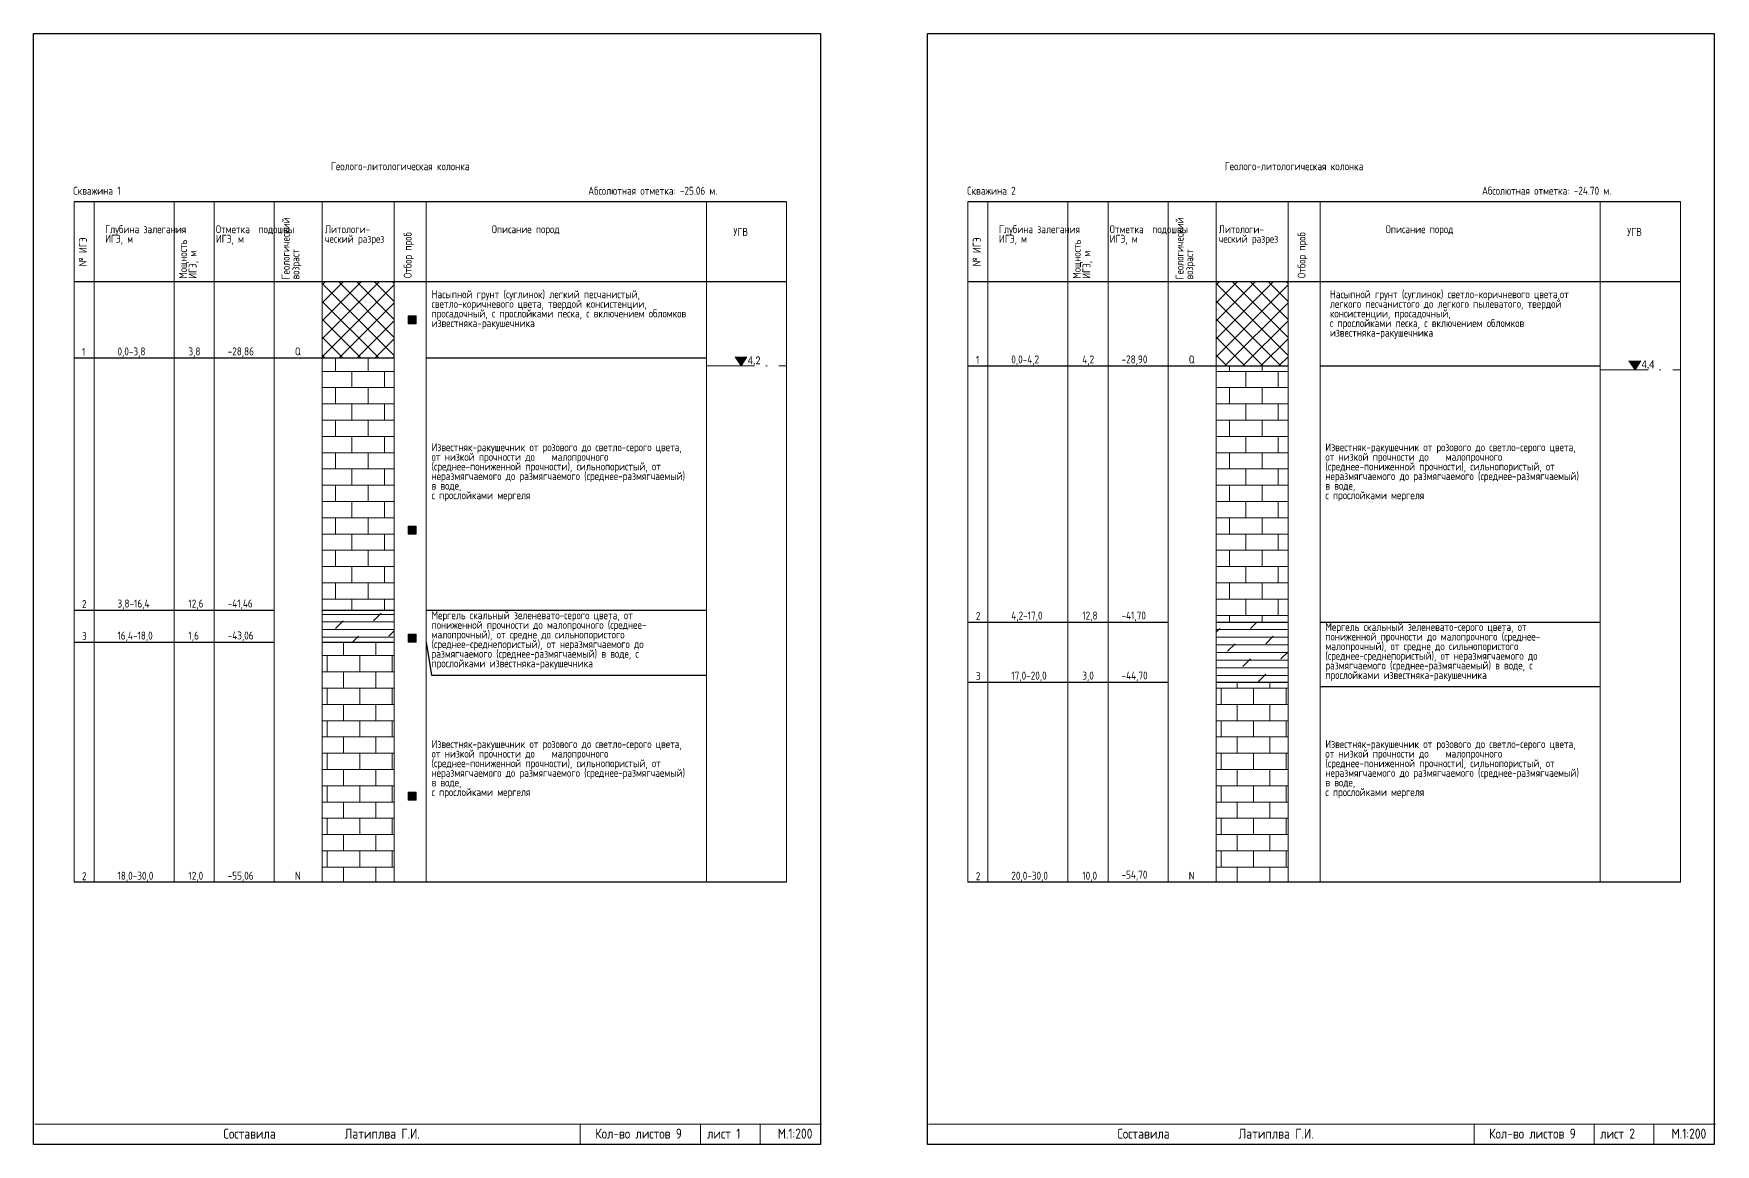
# Model space of a CAD drawing. Header units: millimetres. Extents: x 18930 to 20907, y 6758 to 7036.
# Drawn here: x 18929.9 to 19350.1, y 6758.2 to 7035.8 of the extents above; entities that cross this region are included whole.
import ezdxf

# ---------------------------------------------------------------- set-up
doc = ezdxf.new("R2010")
doc.units = ezdxf.units.MM
doc.linetypes.add('ACAD_ISO03W100', pattern=[30, 12, -18])
doc.linetypes.add('ACAD_ISO10W100', pattern=[18, 12, -3, 0, -3])
for name, color, linetype, lineweight in [('ВодаГ', 160, 'ACAD_ISO03W100', 25), ('Известняк', 86, 'Continuous', 15), ('Керн', 252, 'Continuous', 9), ('Мергель полускальный', 137, 'Continuous', 15), ('монолит', 1, 'Continuous', 9), ('Насып-навал грунта', 36, 'Continuous', 15)]:
    doc.layers.add(name, color=color, linetype=linetype, lineweight=lineweight)
doc.layers.add('ГеолГ', color=7, linetype='Continuous')
doc.layers.add('Рамка проb', color=7, linetype='Continuous')
doc.styles.add('STYLE1', font='simplex.shx', dxfattribs={"width": 0.8})
pattern_1 = [(0, (9588997.9213, 4828853.3376), (0, 1.905), []), (45, (9588997.9213, 4828853.3376), (-3.809997403, 3.809997403), [2.6940768363, -5.3881536726])]

msp = doc.modelspace()

# ---------------------------------------------------------------- hatches: boundary and pattern name
at = {"layer": 'ВодаГ', "lineweight": 13, "ltscale": 0.5}
for points in [[(19108.15, 6955.02), (19105.19, 6955.02), (19106.74, 6952.74)], [(19331.49, 6954.02), (19328.53, 6954.02), (19330.08, 6951.74)]]:
    msp.add_hatch(color=5, dxfattribs=at).paths.add_polyline_path(points)
at = {"layer": 'Известняк'}
h = msp.add_hatch(dxfattribs=at)
h.set_pattern_fill('AR-B816', color=256, scale=0.02, style=0)
h.set_pattern_definition([(0, (9588997.9213, 4828867.049), (0, 4.064), []), (90, (9588997.9213, 4828867.049), (-4.064, 4.064), [4.064, -4.064])])
h.paths.add_polyline_path([(19020.03, 6954.74), (19002.03, 6954.74), (19002.03, 6891.74), (19020.03, 6891.74)])
h = msp.add_hatch(dxfattribs=at)
h.set_pattern_fill('AR-B816', color=256, scale=0.02, style=0)
h.set_pattern_definition([(0, (9589221.2564, 4828867.049), (0, 4.064), []), (90, (9589221.2564, 4828867.049), (-4.064, 4.064), [4.064, -4.064])])
h.paths.add_polyline_path([(19243.36, 6952.74), (19225.36, 6952.74), (19225.36, 6888.74), (19243.36, 6888.74)])
h = msp.add_hatch(dxfattribs=at)
h.set_pattern_fill('AR-B816', color=256, scale=0.02, style=0)
h.paths.add_polyline_path([(19020.03, 6883.74), (19002.03, 6883.74), (19002.03, 6823.74), (19020.03, 6823.74)])
h = msp.add_hatch(dxfattribs=at)
h.set_pattern_fill('AR-B816', color=256, scale=0.02, style=0)
h.set_pattern_definition([(0, (223.335, 0), (0, 4.064), []), (90, (223.335, 0), (-4.064, 4.064), [4.064, -4.064])])
h.paths.add_polyline_path([(19243.36, 6873.74), (19225.36, 6873.74), (19225.36, 6823.74), (19243.36, 6823.74)])
at = {"layer": 'Керн', "lineweight": 13, "ltscale": 0.9}
for points in [[(19025.53, 6910.74), (19025.53, 6912.74), (19023.53, 6912.74), (19023.53, 6910.74)], [(19025.53, 6883.72), (19025.53, 6885.72), (19023.53, 6885.72), (19023.53, 6883.72)], [(19025.53, 6844.24), (19025.53, 6846.24), (19023.53, 6846.24), (19023.53, 6844.24)]]:
    msp.add_hatch(color=8, dxfattribs=at).paths.add_polyline_path(points)
at = {"layer": 'Мергель полускальный'}
h = msp.add_hatch(dxfattribs=at)
h.set_pattern_fill('DOLMIT', color=256, scale=0.3, style=0)
h.set_pattern_definition(pattern_1)
h.paths.add_polyline_path([(19020.03, 6891.74), (19002.03, 6891.74), (19002.03, 6883.74), (19020.03, 6883.74)])
h = msp.add_hatch(dxfattribs=at)
h.set_pattern_fill('DOLMIT', color=256, scale=0.3, style=0)
h.set_pattern_definition(pattern_1)
h.paths.add_polyline_path([(19243.36, 6888.74), (19225.36, 6888.74), (19225.36, 6873.74), (19243.36, 6873.74)])
at = {"layer": 'монолит', "lineweight": 13, "ltscale": 0.9}
msp.add_hatch(color=256, dxfattribs=at).paths.add_polyline_path([(19025.53, 6963.24), (19025.53, 6965.24), (19023.53, 6965.24), (19023.53, 6963.24)])
at = {"layer": 'Насып-навал грунта', "lineweight": 13}
h = msp.add_hatch(dxfattribs=at)
h.set_pattern_fill('NET', color=256, angle=45, style=0)
h.paths.add_polyline_path([(19020.03, 6973.74), (19002.03, 6973.74), (19002.03, 6954.74), (19020.03, 6954.74)])
h = msp.add_hatch(dxfattribs=at)
h.set_pattern_fill('NET', color=256, angle=45, style=0)
h.set_pattern_definition([(45, (223.335, 0), (-2.24506403, 2.24506403), []), (135, (223.335, 0), (-2.24506403, -2.24506403), [])])
h.paths.add_polyline_path([(19243.36, 6973.74), (19225.36, 6973.74), (19225.36, 6952.74), (19243.36, 6952.74)])

# ---------------------------------------------------------------- linework, layer by layer
for p, q in [((19118.03, 6993.74), (18940.03, 6993.74)), ((19341.36, 6993.74), (19163.36, 6993.74)), ((19118.03, 6973.74), (18940.03, 6973.74)), ((19341.36, 6973.74), (19163.36, 6973.74)), ((19118.03, 6823.74), (18940.03, 6823.74)), ((19341.36, 6823.74), (19163.36, 6823.74))]:
    msp.add_line(p, q)
at = {"color": 0, "lineweight": 20}
for p, q in [((18940.03, 6993.74), (18940.03, 6823.74)), ((18945.03, 6993.74), (18945.03, 6823.74)), ((18965.03, 6993.74), (18965.03, 6823.74)), ((18975.03, 6993.74), (18975.03, 6823.74)), ((18990.03, 6993.74), (18990.03, 6823.74)), ((19002.03, 6993.74), (19002.03, 6823.74)), ((19020.03, 6993.74), (19020.03, 6823.74)), ((19028.03, 6993.74), (19028.03, 6823.74)), ((19098.03, 6993.74), (19098.03, 6823.74)), ((19118.03, 6993.74), (19118.03, 6823.74)), ((19163.36, 6993.74), (19163.36, 6823.74)), ((19168.36, 6993.74), (19168.36, 6823.74)), ((19188.36, 6993.74), (19188.36, 6823.74)), ((19198.36, 6993.74), (19198.36, 6823.74)), ((19213.36, 6993.74), (19213.36, 6823.74)), ((19225.36, 6993.74), (19225.36, 6823.74)), ((19243.36, 6993.74), (19243.36, 6823.74)), ((19251.36, 6993.74), (19251.36, 6823.74)), ((19321.36, 6993.74), (19321.36, 6823.74)), ((19341.36, 6993.74), (19341.36, 6823.74))]:
    msp.add_line(p, q, dxfattribs=at)
at = {"color": 7, "lineweight": 13}
for p, q in [((18930.2, 6763.25), (19126.78, 6763.25)), ((19066.5, 6763.24), (19066.5, 6758.24)), ((19096.5, 6763.24), (19096.5, 6758.24)), ((19111.41, 6763.24), (19111.41, 6758.24)), ((19153.53, 6763.25), (19350.11, 6763.25)), ((19289.83, 6763.24), (19289.83, 6758.24)), ((19319.83, 6763.24), (19319.83, 6758.24)), ((19334.74, 6763.24), (19334.74, 6758.24))]:
    msp.add_line(p, q, dxfattribs=at)
for points in [[(18929.92, 7035.76), (19126.5, 7035.76), (19126.5, 6758.24), (18929.92, 6758.24)], [(19153.25, 7035.76), (19349.83, 7035.76), (19349.83, 6758.24), (19153.25, 6758.24)]]:
    msp.add_lwpolyline(points, close=True)
for points in [[(18940.03, 6954.74), (19002.03, 6954.74)], [(19002.03, 6954.74), (19020.03, 6954.74)], [(19028.03, 6954.74), (19098.03, 6954.74)], [(19163.36, 6952.74), (19225.36, 6952.74)], [(19225.36, 6952.74), (19243.36, 6952.74)], [(19251.36, 6952.74), (19321.36, 6952.74)], [(18940.03, 6891.74), (18990.03, 6891.74)], [(19002.03, 6891.74), (19020.03, 6891.74)], [(19028.03, 6891.74), (19098.03, 6891.74)], [(19163.36, 6888.74), (19213.36, 6888.74)], [(19225.36, 6888.74), (19243.36, 6888.74)], [(19251.36, 6888.74), (19321.36, 6888.74)], [(18940.03, 6883.74), (18990.03, 6883.74)], [(19002.03, 6883.74), (19020.03, 6883.74)], [(19028.03, 6883.74), (19029.29, 6875.44)], [(19029.29, 6875.44), (19098.03, 6875.44)], [(19163.36, 6873.74), (19213.36, 6873.74)], [(19225.36, 6873.74), (19243.36, 6873.74)], [(19251.36, 6872.61), (19321.36, 6872.61)]]:
    msp.add_lwpolyline(points)
at = {"layer": 'ВодаГ', "color": 5, "lineweight": 13, "ltscale": 0.5}
for p, q in [((19106.74, 6952.74), (19105.19, 6955.02)), ((19108.15, 6955.02), (19106.74, 6952.74)), ((19330.08, 6951.74), (19328.53, 6954.02)), ((19331.49, 6954.02), (19330.08, 6951.74))]:
    msp.add_line(p, q, dxfattribs=at)
at = {"layer": 'ВодаГ', "color": 5, "linetype": 'ACAD_ISO10W100', "lineweight": 18, "flags": 128}
for points in [[(19098.03, 6952.74), (19118.03, 6952.74)], [(19321.36, 6951.74), (19341.36, 6951.74)]]:
    msp.add_lwpolyline(points, dxfattribs=at)
at = {"layer": 'Рамка проb', "lineweight": 13, "ltscale": 2}
for p, q in [((19024.53, 6965.24), (19023.53, 6965.24)), ((19025.53, 6965.24), (19023.53, 6965.24)), ((19023.53, 6965.24), (19023.53, 6963.24)), ((19023.53, 6963.24), (19025.53, 6963.24)), ((19025.53, 6963.24), (19025.53, 6965.24)), ((19024.53, 6912.74), (19023.53, 6912.74)), ((19025.53, 6912.74), (19023.53, 6912.74)), ((19023.53, 6912.74), (19023.53, 6910.74)), ((19025.53, 6910.74), (19025.53, 6912.74)), ((19023.53, 6910.74), (19025.53, 6910.74)), ((19024.53, 6885.72), (19023.53, 6885.72)), ((19025.53, 6885.72), (19023.53, 6885.72)), ((19023.53, 6885.72), (19023.53, 6883.72)), ((19023.53, 6883.72), (19025.53, 6883.72)), ((19025.53, 6883.72), (19025.53, 6885.72)), ((19024.53, 6846.24), (19023.53, 6846.24)), ((19025.53, 6846.24), (19023.53, 6846.24)), ((19023.53, 6846.24), (19023.53, 6844.24)), ((19025.53, 6844.24), (19025.53, 6846.24)), ((19023.53, 6844.24), (19025.53, 6844.24))]:
    msp.add_line(p, q, dxfattribs=at)

# ---------------------------------------------------------------- texts
at = {"color": 0, "char_height": 2.5, "attachment_point": 5, "style": 'STYLE1'}
for s, insert, width in [('Составила        {\\C256;     Латиплва Г.И.\\Ftxt|c204;\\C2; }', (19001.86, 6760.92), 78.7443), ('Кол-во листов 9{\\Ftxt|c204; }', (19081.07, 6760.92), 29.2085), ('лист 1{\\Ftxt|c204; }', (19102.34, 6760.92), 21.0924), ('М.1:200', (19120.17, 6760.92), 21.0924), ('Составила             Латиплва Г.И.{\\Ftxt|c204; }', (19225.2, 6760.92), 78.7443), ('Кол-во листов 9{\\Ftxt|c204; }', (19304.41, 6760.92), 29.2085), ('лист 2{\\Ftxt|c204; }', (19325.68, 6760.92), 21.0924), ('М.1:200', (19343.5, 6760.92), 21.0924)]:
    msp.add_mtext(s, dxfattribs=dict(at, insert=insert, width=width))
at = {"layer": 'ВодаГ', "color": 5, "lineweight": 13, "ltscale": 0.5, "char_height": 2, "width": 3.044, "attachment_point": 1, "style": 'STYLE1'}
for s, insert in [('{\\fCalibri|b0|i0|c204|p34;4,2}', (19108.37, 6955.12)), ('{\\fCalibri|b0|i0|c204|p34;4,4}', (19331.7, 6954.12))]:
    msp.add_mtext(s, dxfattribs=dict(at, insert=insert))
at = {"layer": 'ГеолГ', "color": 2, "char_height": 2, "attachment_point": 1, "line_spacing_factor": 0.72, "style": 'STYLE1'}
for s, insert, width in [('{\\C256;Геолого-литологическая колонка }', (19004.2, 7003.63), 79.7827), ('{\\C256;Геолого-литологическая колонка }', (19227.53, 7003.63), 79.7827), ('{\\C256;Скважина 1}', (18939.81, 6997.51), 24.1719), ('{\\C256;Абсолютная отметка: -25.06 м.}', (19068.46, 6997.51), 75.3485), ('{\\C256;Скважина 2}', (19163.15, 6997.51), 24.1719), ('{\\C256;Абсолютная отметка: -24.70 м.}', (19291.8, 6997.51), 75.3485), ('{\\C256;Глубина залегания \\PИГЭ, м}', (18947.78, 6987.9), 20.0037), ('{\\C256;Отметка  подошвы \\PИГЭ, м}', (18975.45, 6987.9), 20.0037), ('{\\C256;Литологи-\\Pческий разрез}', (19002.7, 6987.9), 20.0037), ('{\\C256;Описание пород}', (19044.38, 6987.9), 34.6249), ('{\\C256;Глубина залегания \\PИГЭ, м}', (19171.12, 6987.9), 20.0037), ('{\\C256;Отметка  подошвы \\PИГЭ, м}', (19198.78, 6987.9), 20.0037), ('{\\C256;Литологи-\\Pческий разрез}', (19226.04, 6987.9), 20.0037), ('{\\C256;Описание пород}', (19267.72, 6987.9), 34.6249), ('{\\C256;УГВ}', (19104.75, 6987.22), 10.4664), ('{\\C256;УГВ}', (19328.08, 6987.22), 10.4664), ('{\\C0;Насыпной грунт (суглинок) легкий песчанистый, светло-коричневого цвета, твердой консистенции, просадочный, с прослойками песка, с включением обломков известняка-ракушечника }', (19029.34, 6971.65), 69.0601), ('{\\C0;Насыпной грунт (суглинок) светло-коричневого цвета,от легкого песчанистого до легкого пылеватого, твердой консистенции, просадочный, \\Pс прослойками песка, с включением обломков известняка-ракушечника }', (19253.79, 6971.65), 69.0601), ('{\\C256;1}', (18942, 6957.25), 2.8568), ('{\\C256;0,0-3,8}', (18950.87, 6957.36), 8.3092), ('{\\C256;3,8}', (18968.6, 6957.36), 8.3092), ('{\\C256;-28,86}', (18978.4, 6957.38), 8.3092), ('{\\C256;Q}', (18995.21, 6957.36), 8.3092), ('{\\C256;1}', (19165.34, 6955.25), 2.8568), ('{\\C256;0,0-4,2}', (19174.2, 6955.36), 8.3092), ('{\\C256;4,2}', (19191.94, 6955.36), 8.3092), ('{\\C256;-28,90}', (19201.74, 6955.38), 8.3092), ('{\\C256;Q}', (19218.54, 6955.36), 8.3092), ('{\\C0;Известняк-ракушечник от розового до светло-серого цвета, от низкой прочности до    малопрочного (среднее-пониженной прочности), сильнопористый, от неразмягчаемого до размягчаемого (среднее-размягчаемый) в воде, \\Pс прослойками мергеля}', (19029.34, 6933.43), 69.0601), ('{\\C0;Известняк-ракушечник от розового до светло-серого цвета, от низкой прочности до    малопрочного (среднее-пониженной прочности), сильнопористый, от неразмягчаемого до размягчаемого (среднее-размягчаемый) в воде, \\Pс прослойками мергеля}', (19252.67, 6933.43), 69.0601), ('{\\C256;2}', (18942, 6894.25), 2.8568), ('{\\C256;3,8-16,4}', (18950.87, 6894.36), 8.3092), ('{\\C256;12,6}', (18968.6, 6894.36), 8.3092), ('{\\C256;-41,46}', (18978.4, 6894.38), 8.3092), ('{\\C0;Мергель скальный зеленевато-серого цвета, от пониженной прочности до малопрочного (среднее-\\Pмалопрочный), от средне до сильнопористого (среднее-среднепористый), от неразмягчаемого до размягчаемого (среднее-размягчаемый) в воде, с прослойками известняка-ракушечника}', (19029.34, 6891.44), 69.0601), ('{\\C256;2}', (19165.34, 6891.25), 2.8568), ('{\\C256;4,2-17,0}', (19174.2, 6891.36), 8.3092), ('{\\C256;12,8}', (19191.94, 6891.36), 8.3092), ('{\\C256;-41,70}', (19201.74, 6891.38), 8.3092), ('{\\C0;Мергель скальный зеленевато-серого цвета, от пониженной прочности до малопрочного (среднее-\\Pмалопрочный), от средне до сильнопористого (среднее-среднепористый), от неразмягчаемого до размягчаемого (среднее-размягчаемый) в воде, с прослойками известняка-ракушечника}', (19252.67, 6888.52), 69.0601), ('{\\C256;3}', (18942, 6886.25), 2.8568), ('{\\C256;16,4-18,0}', (18950.87, 6886.36), 8.3092), ('{\\C256;1,6}', (18968.6, 6886.36), 8.3092), ('{\\C256;-43,06}', (18978.4, 6886.38), 8.3092), ('{\\C256;3}', (19165.34, 6876.25), 2.8568), ('{\\C256;17,0-20,0}', (19174.2, 6876.36), 8.3092), ('{\\C256;3,0}', (19191.94, 6876.36), 8.3092), ('{\\C256;-44,70}', (19201.74, 6876.38), 8.3092), ('{\\C0;Известняк-ракушечник от розового до светло-серого цвета, от низкой прочности до    малопрочного (среднее-пониженной прочности), сильнопористый, от неразмягчаемого до размягчаемого (среднее-размягчаемый) в воде, \\Pс прослойками мергеля}', (19029.34, 6859.27), 69.0601), ('{\\C0;Известняк-ракушечник от розового до светло-серого цвета, от низкой прочности до    малопрочного (среднее-пониженной прочности), сильнопористый, от неразмягчаемого до размягчаемого (среднее-размягчаемый) в воде, \\Pс прослойками мергеля}', (19252.67, 6859.27), 69.0601), ('{\\C256;2}', (18942, 6826.25), 2.8568), ('{\\C256;18,0-30,0}', (18950.87, 6826.36), 8.3092), ('{\\C256;12,0}', (18968.6, 6826.36), 8.3092), ('{\\C256;-55,06}', (18978.4, 6826.38), 8.3092), ('{\\C256;N}', (18995.21, 6826.36), 8.3092), ('{\\C256;2}', (19165.34, 6826.25), 2.8568), ('{\\C256;20,0-30,0}', (19174.2, 6826.36), 8.3092), ('{\\C256;10,0}', (19191.94, 6826.36), 8.3092), ('{\\C256;-54,70}', (19201.74, 6826.62), 8.3092), ('{\\C256;N}', (19218.54, 6826.36), 8.3092)]:
    msp.add_mtext(s, dxfattribs=dict(at, insert=insert, width=width))
at = {"layer": 'ГеолГ', "color": 2, "char_height": 2, "width": 18.8075, "attachment_point": 1, "rotation": 90, "line_spacing_factor": 0.72, "style": 'STYLE1'}
for s, insert in [('\\pt19.44444;{\\C256;Геологический возраст}', (18991.9, 6974.35)), ('\\pt19.44444;{\\C256;Геологический возраст}', (19215.24, 6974.35)), ('{\\C256;№ ИГЭ}', (18941.22, 6977.63)), ('{\\C256;Мощность \\PИГЭ, м}', (18966.23, 6974.51)), ('{\\C256;Отбор проб}', (19022.38, 6974.69)), ('{\\C256;№ ИГЭ}', (19164.56, 6977.63)), ('{\\C256;Мощность \\PИГЭ, м}', (19189.57, 6974.51)), ('{\\C256;Отбор проб}', (19245.72, 6974.69))]:
    msp.add_mtext(s, dxfattribs=dict(at, insert=insert))

doc.saveas('drawing.dxf')
